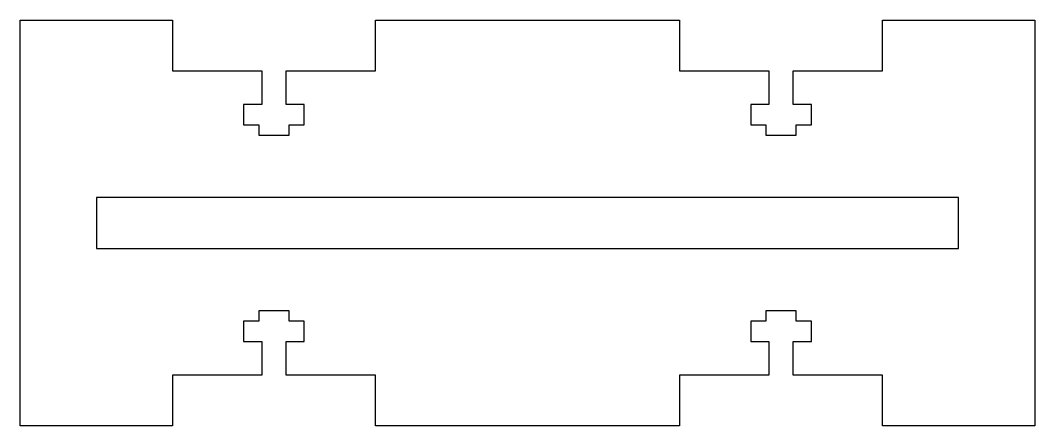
# Model space of a CAD drawing. Header units: inches. Extents: x -5 to 0, y -2 to 0.
import ezdxf

# ---------------------------------------------------------------- set-up
doc = ezdxf.new("R2010")
doc.units = ezdxf.units.IN
doc.layers.get('0').update_dxf_attribs({"linetype": 'CONTINUOUS'})

msp = doc.modelspace()

# ---------------------------------------------------------------- linework, layer by layer
for points in [[(-0.75, -2), (-0.75, -1.75), (-1.19, -1.75), (-1.19, -1.584), (-1.1, -1.584), (-1.1, -1.484), (-1.175, -1.484), (-1.175, -1.434), (-1.325, -1.434), (-1.325, -1.484), (-1.4, -1.484), (-1.4, -1.584), (-1.31, -1.584), (-1.31, -1.75), (-1.75, -1.75), (-1.75, -2), (-3.25, -2), (-3.25, -1.75), (-3.69, -1.75), (-3.69, -1.584), (-3.6, -1.584), (-3.6, -1.484), (-3.675, -1.484), (-3.675, -1.434), (-3.825, -1.434), (-3.825, -1.484), (-3.9, -1.484), (-3.9, -1.584), (-3.81, -1.584), (-3.81, -1.75), (-4.25, -1.75), (-4.25, -2), (-5, -2), (-5, 0), (-4.25, 0), (-4.25, -0.25), (-3.81, -0.25), (-3.81, -0.416), (-3.9, -0.416), (-3.9, -0.516), (-3.825, -0.516), (-3.825, -0.566), (-3.675, -0.566), (-3.675, -0.516), (-3.6, -0.516), (-3.6, -0.416), (-3.69, -0.416), (-3.69, -0.25), (-3.25, -0.25), (-3.25, 0), (-1.75, 0), (-1.75, -0.25), (-1.31, -0.25), (-1.31, -0.416), (-1.4, -0.416), (-1.4, -0.516), (-1.325, -0.516), (-1.325, -0.566), (-1.175, -0.566), (-1.175, -0.516), (-1.1, -0.516), (-1.1, -0.416), (-1.19, -0.416), (-1.19, -0.25), (-0.75, -0.25), (-0.75, 0), (0, 0), (0, -2)], [(-4.625, -0.875), (-4.625, -1.125), (-0.375, -1.125), (-0.375, -0.875)]]:
    msp.add_lwpolyline(points, close=True)

doc.saveas('drawing.dxf')
